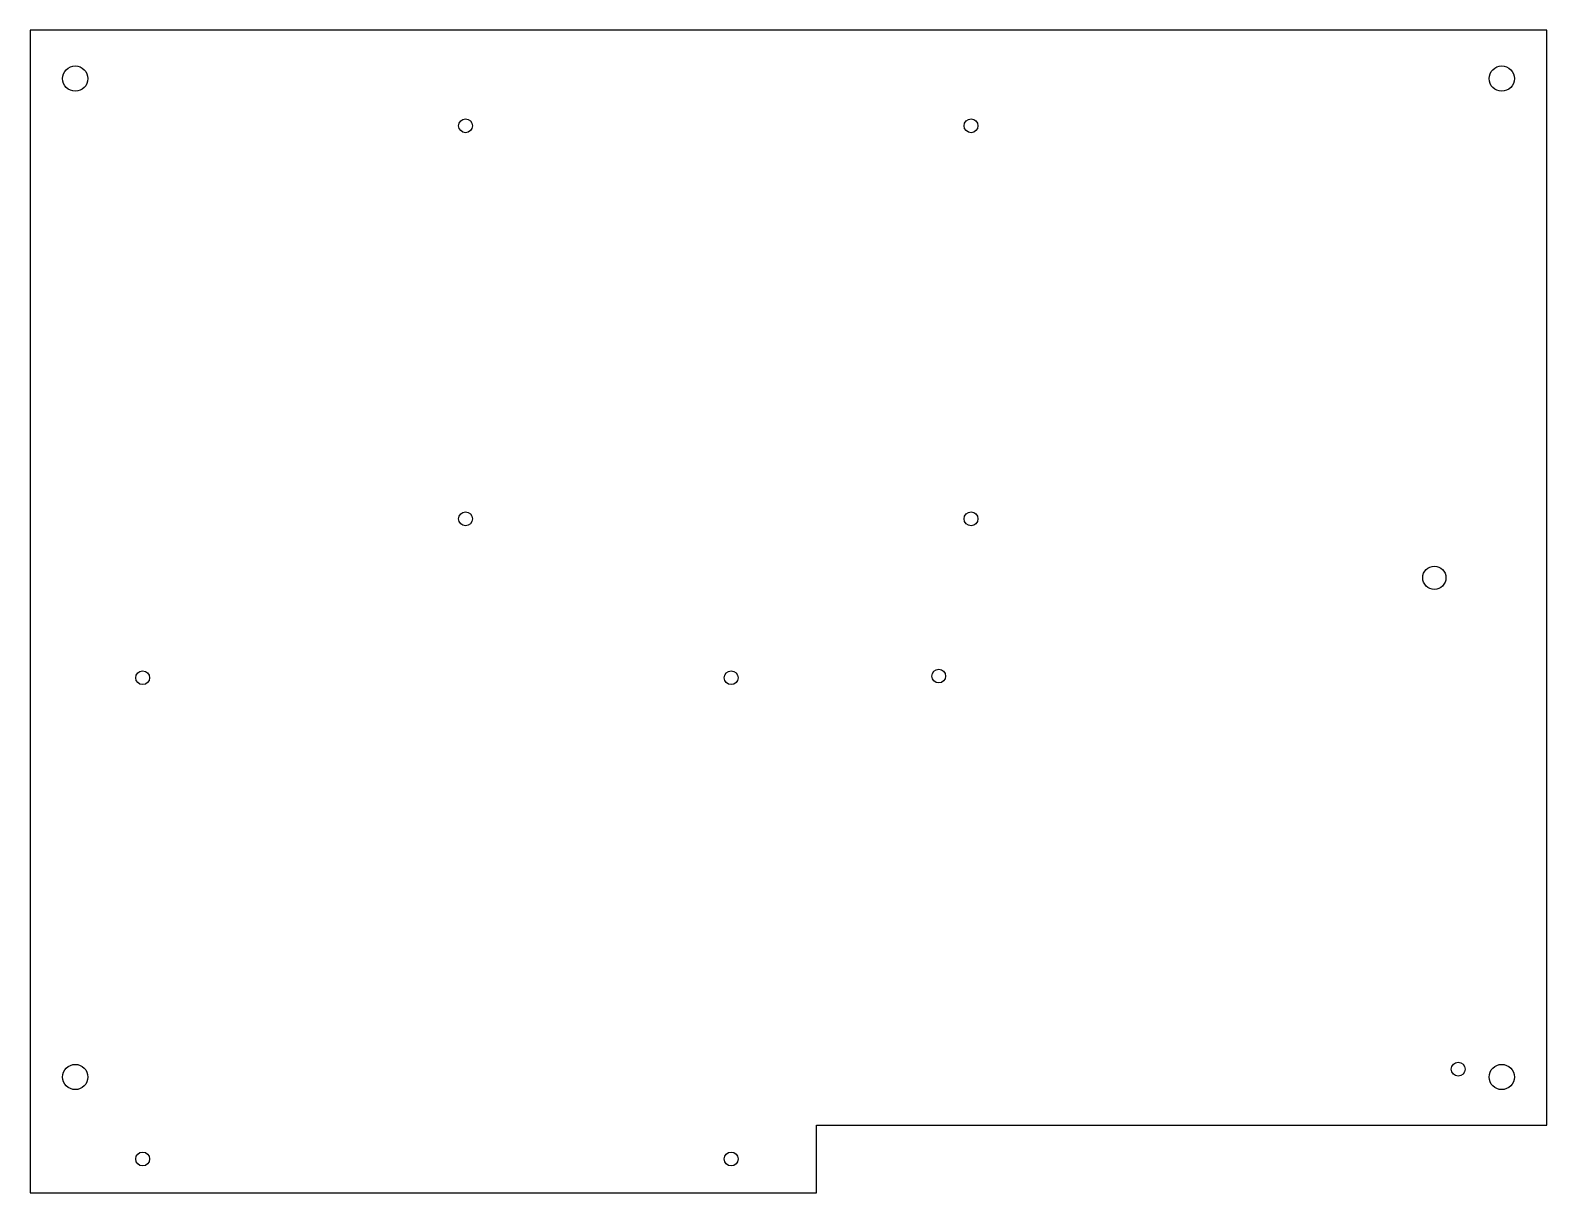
# Model space of a CAD drawing. Header units: millimetres. Extents: x -135 to 135, y -110 to 98.
import ezdxf

# ---------------------------------------------------------------- set-up
doc = ezdxf.new("R2010")
doc.units = ezdxf.units.MM

msp = doc.modelspace()

# ---------------------------------------------------------------- linework, layer by layer
msp.add_lwpolyline([(-135, 97.5), (-135, -109.5), (5, -109.5), (5, -97.5), (135, -97.5), (135, 97.5)], close=True)
for centre, radius in [((-127, 88.9), 2.25), ((127, 88.9), 2.25), ((-57.5, 80.5), 1.23), ((32.5, 80.5), 1.23), ((-57.5, 10.5), 1.23), ((32.5, 10.5), 1.23), ((115, 0), 2.07), ((-115, -17.8), 1.23), ((-10.2, -17.8), 1.23), ((26.75, -17.5), 1.23), ((119.25, -87.5), 1.23), ((-127, -88.9), 2.25), ((127, -88.9), 2.25), ((-115, -103.5), 1.23), ((-10.2, -103.5), 1.23)]:
    msp.add_circle(centre, radius)

doc.saveas('drawing.dxf')
